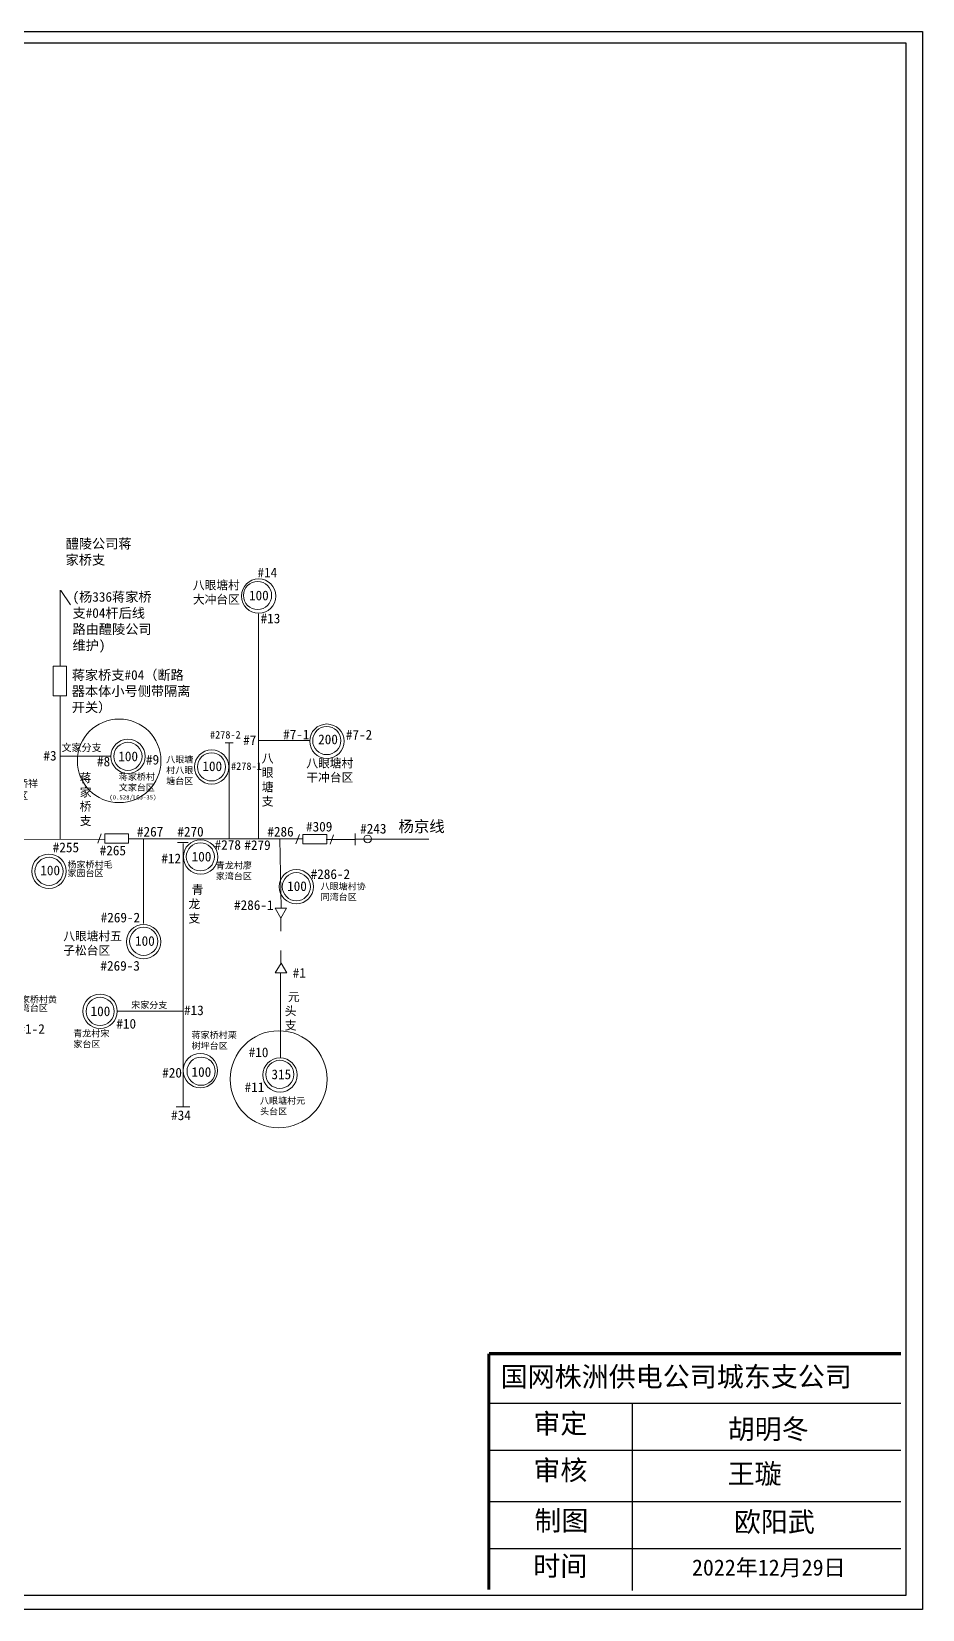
# Model space of a CAD drawing. Header units: millimetres. Extents: x -2174 to 718, y -769 to 699.
# Drawn here: x -112 to 718, y -769 to 699 of the extents above; entities that cross this region are included whole.
import ezdxf

# ---------------------------------------------------------------- set-up
doc = ezdxf.new("R2010")
doc.units = ezdxf.units.MM
doc.header["$MEASUREMENT"] = 0
doc.linetypes.add('ACAD_ISO03W100', pattern=[30, 12, -18])
doc.layers.add('图层2', color=7, linetype='Continuous', lineweight=20)
doc.layers.add('边框层', color=7, linetype='Continuous', lineweight=30)
doc.styles.add('_txtstyle_9.00_0_0', font='simsun.ttc', dxfattribs={"height": 9})
doc.styles.add('仿宋_txtstyle_9.00_0_0', font='simsun.ttc', dxfattribs={"height": 9})
doc.styles.add('宋体_txtstyle_0.00_0_0', font='')
doc.styles.add('宋体_txtstyle_15.00_0_0', font='SIMSUN.TTC', dxfattribs={"height": 15})
doc.styles.add('宋体_txtstyle_18.44_0_0', font='SIMSUN.TTC', dxfattribs={"height": 18.438687})
doc.styles.get('宋体_txtstyle_0.00_0_0').set_extended_font_data('宋体')

msp = doc.modelspace()

# ---------------------------------------------------------------- linework, layer by layer
at = {"linetype": 'Continuous'}
for p, q in [((314.5, -577.5), (697.8, -577.5)), ((447.5, -577.6), (447.5, -751.7)), ((314.5, -621.2), (697.8, -621.2)), ((314.5, -668.8), (697.8, -668.8)), ((314.5, -712.5), (697.8, -712.5))]:
    msp.add_line(p, q, dxfattribs=at)
for points in [[(-2173.7, 698.9), (717.9, 698.9), (717.9, -769.3), (-2173.7, -769.3)], [(-2155.5, 688.5), (702.3, 688.5), (702.3, -756.3), (-2155.5, -756.3)]]:
    msp.add_lwpolyline(points, close=True, dxfattribs=at)
at = {"linetype": 'Continuous', "const_width": 3.07}
for points in [[(314.2, -531.4), (314.2, -751)], [(314.5, -531.4), (697.8, -531.4)]]:
    msp.add_lwpolyline(points, dxfattribs=at)
at = {"layer": '图层2', "color": 0}
for p, q in [((-85, 179), (-85, 108.2)), ((99.8, 157.2), (99.8, -51.7)), ((-84.9, -52.4), (-84.9, 80.2)), ((68.6, 37.2), (76.1, 37.2)), ((72.4, -52.3), (72.4, 37.1)), ((99.8, 39.1), (146.9, 39.1)), ((-84.9, 24.6), (-37.8, 24.6)), ((-186.1, -52.8), (-43.3, -52.7)), ((-21.5, -52.2), (140.8, -52.2)), ((-7.4, -52.2), (-7.4, -131.1)), ((24.2, -55.8), (34.3, -55.8)), ((29.6, -56.7), (29.6, -301.5)), ((119.5, -52.2), (120.7, -116.7)), ((189.6, -58.1), (189.6, -47.3)), ((120.3, -177.6), (120.3, -256.5)), ((-31.8, -212.7), (29.6, -212.7)), ((23.1, -301.5), (35.8, -301.5))]:
    msp.add_line(p, q, dxfattribs=at)
at = {"layer": '图层2'}
for p, q in [((-84.3, 178.7), (-75.3, 165.4)), ((-46.6, -47.7), (-49.8, -56.3)), ((137.9, -48.3), (134.6, -56.9)), ((189.5, -52.9), (162.9, -52.9)), ((169.7, -48.6), (166.4, -57.2))]:
    msp.add_line(p, q, dxfattribs=at)
at = {"layer": '图层2', "color": 1}
msp.add_line((189.6, -52.7), (258.4, -52.7), dxfattribs=at)
at = {"layer": '图层2', "linetype": 'ACAD_ISO03W100'}
msp.add_line((120.6, -126.1), (120.6, -167.7), dxfattribs=at)
at = {"layer": '图层2'}
for points in [[(-91.4, 108.4), (-78.9, 108.4), (-78.9, 80.7), (-91.4, 80.7)], [(-43.4, -47.7), (-21.2, -47.7), (-21.2, -56.2), (-43.4, -56.2)], [(141.1, -48.3), (163.3, -48.3), (163.3, -56.8), (141.1, -56.8)], [(120.6, -126), (125.9, -116.8), (115.3, -116.8)], [(120.7, -167.9), (115.3, -177.1), (126, -177.1)]]:
    msp.add_lwpolyline(points, close=True, dxfattribs=at)
at = {"layer": '图层2', "color": 0}
for centre, radius in [((99.9, 173.6), 16), ((98.9, 174.2), 13.1), ((163.4, 38.6), 16), ((163.3, 39.2), 13.1), ((-21.8, 24.5), 16), ((-21.8, 24.5), 13.1), ((56.1, 14.6), 16), ((56, 14.7), 13.1), ((45.8, -69.1), 16), ((45.6, -69), 13.1), ((-95.4, -82.4), 16), ((-95.3, -82.5), 13.1), ((135, -96.8), 16), ((135, -96.8), 13.1), ((-7.3, -148), 16), ((-7.1, -147.6), 13.1), ((-47.7, -212.7), 16), ((-47.7, -212.8), 13.1), ((45.6, -267.9), 16), ((46.3, -268.5), 13.1), ((119.8, -272), 16), ((119.6, -271.4), 13.1)]:
    msp.add_circle(centre, radius, dxfattribs=at)
at = {"layer": '图层2', "color": 12, "linetype": 'Continuous', "lineweight": 0, "ltscale": 1.873135, "true_color": 0xc00000}
msp.add_circle((-30, 20.3), 38.9, dxfattribs=at)
at = {"layer": '图层2', "color": 1}
msp.add_circle((201.4, -52.3), 3.55, dxfattribs=at)
at = {"layer": '图层2', "color": 12, "linetype": 'Continuous', "lineweight": 0, "ltscale": 2.75225, "true_color": 0xc00000}
msp.add_circle((118.5, -276), 45.1, dxfattribs=at)

# ---------------------------------------------------------------- texts
at = {"linetype": 'Continuous', "attachment_point": 1}
for s, insert, char_height, width, style in [('国网株洲供电公司城东支公司', (325.2, -543.5), 18.439, 504.101, '宋体_txtstyle_0.00_0_0'), ('审定', (355.6, -587.1), 18.44, 144.2, '宋体_txtstyle_0.00_0_0'), ('胡明冬', (536.6, -592.2), 18.44, 144.2, '宋体_txtstyle_18.44_0_0'), ('审核', (355.6, -630.5), 18.44, 144.2, '宋体_txtstyle_0.00_0_0'), ('{\\fSimSun|b0|i0|c134|p2;王璇}', (536.5, -633.8), 18.439, 203.157, '宋体_txtstyle_0.00_0_0'), ('制图', (356.6, -677.4), 18.44, 144.2, '宋体_txtstyle_0.00_0_0'), ('欧阳武', (542.3, -678.6), 18.44, 144.2, '宋体_txtstyle_18.44_0_0'), ('时间', (355.6, -719.7), 18.44, 144.2, '宋体_txtstyle_0.00_0_0'), ('2022年12月29日', (503.3, -722.8), 15, 178.577, '宋体_txtstyle_15.00_0_0')]:
    msp.add_mtext(s, dxfattribs=dict(at, insert=insert, char_height=char_height, width=width, style=style))
at = {"layer": '边框层', "color": 0}
for s, insert, char_height, width, attachment_point in [('{\\fSimSun|b0|i0|c134|p2;醴陵公司蒋家桥支}', (-79.8, 226.9), 9, 62.641, 1), ('{\\fSimSun|b0|i0|c134|p2;#14}', (98.8, 200), 9, 34.952, 1), ('{\\fSimSun|b0|i0|c134|p2;(杨336蒋家桥支#04杆后线路由醴陵公司维护)}', (-73.4, 177.4), 9, 77.384, 1), ('{\\fSimSun|b0|i0|c134|p2;八眼塘村大冲台区}', (38.7, 187.8), 8, 51.195, 1), ('{\\fSimSun|b0|i0|c134|p2;100}', (90.9, 178.7), 9, 34.952, 1), ('{\\fSimSun|b0|i0|c134|p2;#13}', (101.7, 157.3), 9, 34.952, 1), ('{\\fSimSun|b0|i0|c134|p2;蒋家桥支#04（断路器本体小号侧带隔离开关）}', (-74.1, 104.7), 9, 110.591, 1), ('{\\fSimSun|b0|i0|c134|p2;#278-2}', (54.6, 48.1), 7, 34.952, 1), ('{\\fSimSun|b0|i0|c134|p2;#7-1}', (122.7, 49.3), 9, 34.952, 1), ('{\\fSimSun|b0|i0|c134|p2;200}', (155.3, 44.8), 9, 34.952, 1), ('{\\fSimSun|b0|i0|c134|p2;#3}', (-100.5, 29.6), 9, 34.952, 1), ('{\\fSimSun|b0|i0|c134|p2;文家分支}', (-83.6, 36), 6.834, 47.792, 1), ('{\\fSimSun|b0|i0|c134|p2;#7}', (85.5, 44.1), 9, 34.952, 1), ('{\\fSimSun|b0|i0|c134|p2;#8}', (-50.6, 24.2), 9, 34.952, 1), ('{\\fSimSun|b0|i0|c134|p2;#9}', (-5, 25.9), 9, 34.952, 1), ('{\\fSimSun|b0|i0|c134|p2;八眼塘村八眼塘台区}', (13.8, 24.6), 6, 30.634, 1), ('{\\fSimSun|b0|i0|c134|p2;100}', (47.5, 19.8), 9, 34.952, 1), ('{\\fSimSun|b0|i0|c134|p2;#278-1}', (74.2, 18.9), 7, 34.952, 1), ('{\\fSimSun|b0|i0|c134|p2;八眼塘支}', (102.8, 26.6), 8, 12.485, 1), ('{\\fSimSun|b0|i0|c134|p2;八眼塘村干冲台区}', (144.3, 22.1), 8, 51.195, 1), ('{\\fSimSun|b0|i0|c134|p2;杨家村桥祥瑞斋台区}', (-152.1, 2.5), 6.834, 47.792, 1), ('{\\fSimSun|b0|i0|c134|p2;蒋家桥支}', (-66.7, 8.4), 8, 16.432, 1), ('{\\fSimSun|b0|i0|c134|p2;蒋家桥村文家台区}', (-30.3, 8.5), 6, 36.083, 1), ('{\\fSimSun|b0|i0|c134|p2;(0.528/LGJ-35)}', (4.7, -11.6), 4, 60.654, 3), ('{\\fSimSun|b0|i0|c134|p2;#267}', (-13.4, -41.1), 9, 34.952, 1), ('{\\fSimSun|b0|i0|c134|p2;#270}', (24.2, -41.1), 9, 34.952, 1), ('{\\fSimSun|b0|i0|c134|p2;#286}', (108, -41.1), 9, 34.952, 1), ('{\\fSimSun|b0|i0|c134|p2;#309}', (144, -36.4), 9, 34.952, 1), ('{\\fSimSun|b0|i0|c134|p2;#255}', (-91.8, -55.7), 9, 34.952, 1), ('{\\fSimSun|b0|i0|c134|p2;#265}', (-48.1, -58.6), 9, 34.952, 1), ('{\\fSimSun|b0|i0|c134|p2;#278}', (58.9, -53.4), 9, 34.952, 1), ('{\\fSimSun|b0|i0|c134|p2;#279}', (86.6, -53.6), 9, 34.952, 1), ('{\\fSimSun|b0|i0|c134|p2;#12}', (9.3, -66), 9, 34.952, 1), ('{\\fSimSun|b0|i0|c134|p2;100}', (37.5, -64.3), 9, 34.952, 1), ('{\\fSimSun|b0|i0|c134|p2;青龙村廖家湾台区}', (60, -74), 6, 40.271, 1), ('{\\fSimSun|b0|i0|c134|p2;100}', (-103.4, -77.1), 9, 34.952, 1), ('{\\fSimSun|b0|i0|c134|p2;#286-2}', (148.3, -80.6), 9, 34.952, 1), ('{\\fￋￎￌﾣﾤ|b0|i0|c134|p54; \\fSimSun|b0|i0|c134|p2;青龙支}', (34.6, -95.6), 8, 17.542, 1), ('{\\fSimSun|b0|i0|c134|p2;100}', (126.4, -91.8), 9, 34.952, 1), ('{\\fSimSun|b0|i0|c134|p2;八眼塘村协同湾台区}', (157.6, -93.4), 6, 44.445, 1), ('{\\fSimSun|b0|i0|c134|p2;#286-1}', (77, -109.4), 9, 34.952, 1), ('{\\fSimSun|b0|i0|c134|p2;#269-2}', (-47.2, -121), 9, 34.952, 1), ('{\\fSimSun|b0|i0|c134|p2;八眼塘村五子松台区}', (-82, -138.8), 8, 59.946, 1), ('{\\fSimSun|b0|i0|c134|p2;100}', (-15.2, -142.8), 9, 34.952, 1), ('{\\fSimSun|b0|i0|c134|p2;#269-3}', (-47.4, -165.9), 9, 34.952, 1), ('{\\fSimSun|b0|i0|c134|p2;#1}', (131.6, -172.5), 9, 34.952, 1), ('{\\fSimSun|b0|i0|c134|p2;宋家分支}', (-18.8, -203.9), 6, 53.012, 1), ('{\\fￋￎￌﾣﾤ|b0|i0|c134|p54; \\fSimSun|b0|i0|c134|p2;元头支}', (124.2, -195.2), 8, 17.542, 1), ('{\\fSimSun|b0|i0|c134|p2;100}', (-56.6, -208.2), 9, 34.952, 1), ('{\\fSimSun|b0|i0|c134|p2;#10}', (-32.6, -219.8), 9, 34.952, 1), ('{\\fSimSun|b0|i0|c134|p2;#13}', (30.4, -207.3), 9, 34.952, 1), ('{\\fSimSun|b0|i0|c134|p2;#1-2}', (-123.7, -224.7), 9, 34.952, 1), ('{\\fSimSun|b0|i0|c134|p2;青龙村宋家台区}', (-72.7, -230.3), 6, 40.271, 1), ('{\\fSimSun|b0|i0|c134|p2;蒋家桥村栗树坪台区}', (37.5, -231.8), 6, 43.041, 1), ('{\\fSimSun|b0|i0|c134|p2;#10}', (90.6, -246.4), 9, 34.952, 1), ('{\\fSimSun|b0|i0|c134|p2;#20}', (10.1, -265.4), 9, 34.952, 1), ('{\\fSimSun|b0|i0|c134|p2;100}', (37.4, -264.7), 9, 34.952, 1), ('{\\fSimSun|b0|i0|c134|p2;#11}', (86.8, -278.9), 9, 34.952, 1), ('{\\fSimSun|b0|i0|c134|p2;八眼塘村元头台区}', (101.2, -292.9), 6, 44.445, 1), ('{\\fSimSun|b0|i0|c134|p2;#34}', (18.4, -305), 9, 34.952, 1)]:
    msp.add_mtext(s, dxfattribs=dict(at, insert=insert, char_height=char_height, width=width, attachment_point=attachment_point))
at = {"layer": '边框层', "insert": (181.1, 49.1), "char_height": 9, "width": 34.952, "attachment_point": 1}
msp.add_mtext('{\\fSimSun|b0|i0|c134|p2;#7-2}', dxfattribs=at)
at = {"layer": '边框层', "color": 7, "char_height": 9, "width": 34.952, "attachment_point": 1}
for s, insert, style in [('100', (-30.8, 29), '仿宋_txtstyle_9.00_0_0'), ('{\\fSimSun|b0|i0|c134|p2;315}', (111.8, -266.9), '_txtstyle_9.00_0_0')]:
    msp.add_mtext(s, dxfattribs=dict(at, insert=insert, style=style))
at = {"layer": '边框层', "color": 1, "attachment_point": 1}
for s, insert, char_height, width in [('{\\fSimSun|b0|i0|c134|p2;#243}', (194.4, -38.3), 9, 34.952), ('{\\fSimSun|b0|i0|c134|p2;杨京线}', (230.1, -35.4), 10.5, 83.397)]:
    msp.add_mtext(s, dxfattribs=dict(at, insert=insert, char_height=char_height, width=width))
at = {"layer": '边框层', "color": 0, "char_height": 6, "width": 46.581, "attachment_point": 1, "line_spacing_factor": 0.8}
for s, insert in [('{\\fSimSun|b0|i0|c134|p2;杨家桥村毛家园台区}', (-78.1, -73.2)), ('{\\fSimSun|b0|i0|c134|p2;杨家桥村黄家湾台区}', (-129.9, -198.7))]:
    msp.add_mtext(s, dxfattribs=dict(at, insert=insert))

doc.saveas('drawing.dxf')
